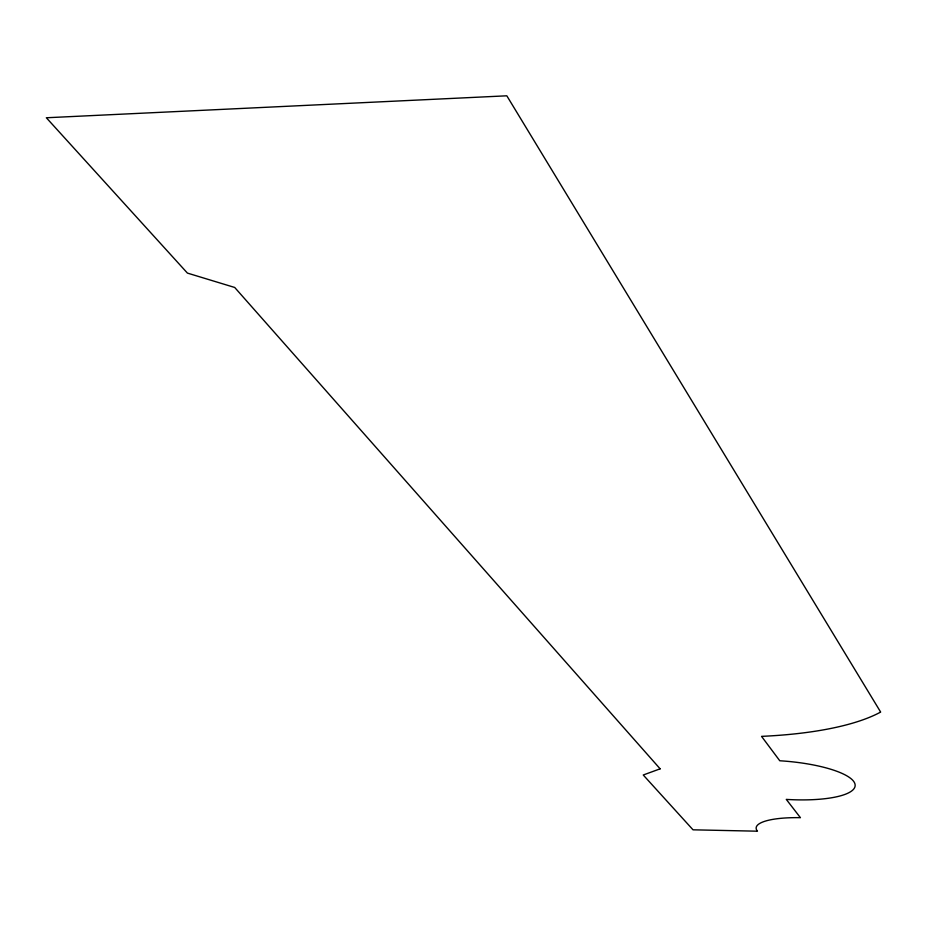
<?xml version="1.0" encoding="UTF-8"?>
<svg xmlns="http://www.w3.org/2000/svg" width="927" height="927" viewBox="0 0 927 927"><rect width="100%" height="100%" fill="white"/><g stroke="black" fill="none" stroke-linecap="round" stroke-linejoin="round"><path stroke-width="1.39" d="M660.128 768.831L643.245 774.995L693.025 829.816L757.463 831.195A55.852 13.87 4.4 0 1 800.418 817.684L786.293 799.398A72.109 19.038 4.5 0 0 855.076 784.497A72.109 19.038 4.5 0 0 779.781 760.766L761.542 736.362A232.967 69.154 5.1 0 0 880.65 712.063L506.826 95.805L46.35 117.764L187.416 273.094L234.705 287.463L660.128 768.831"/></g></svg>
